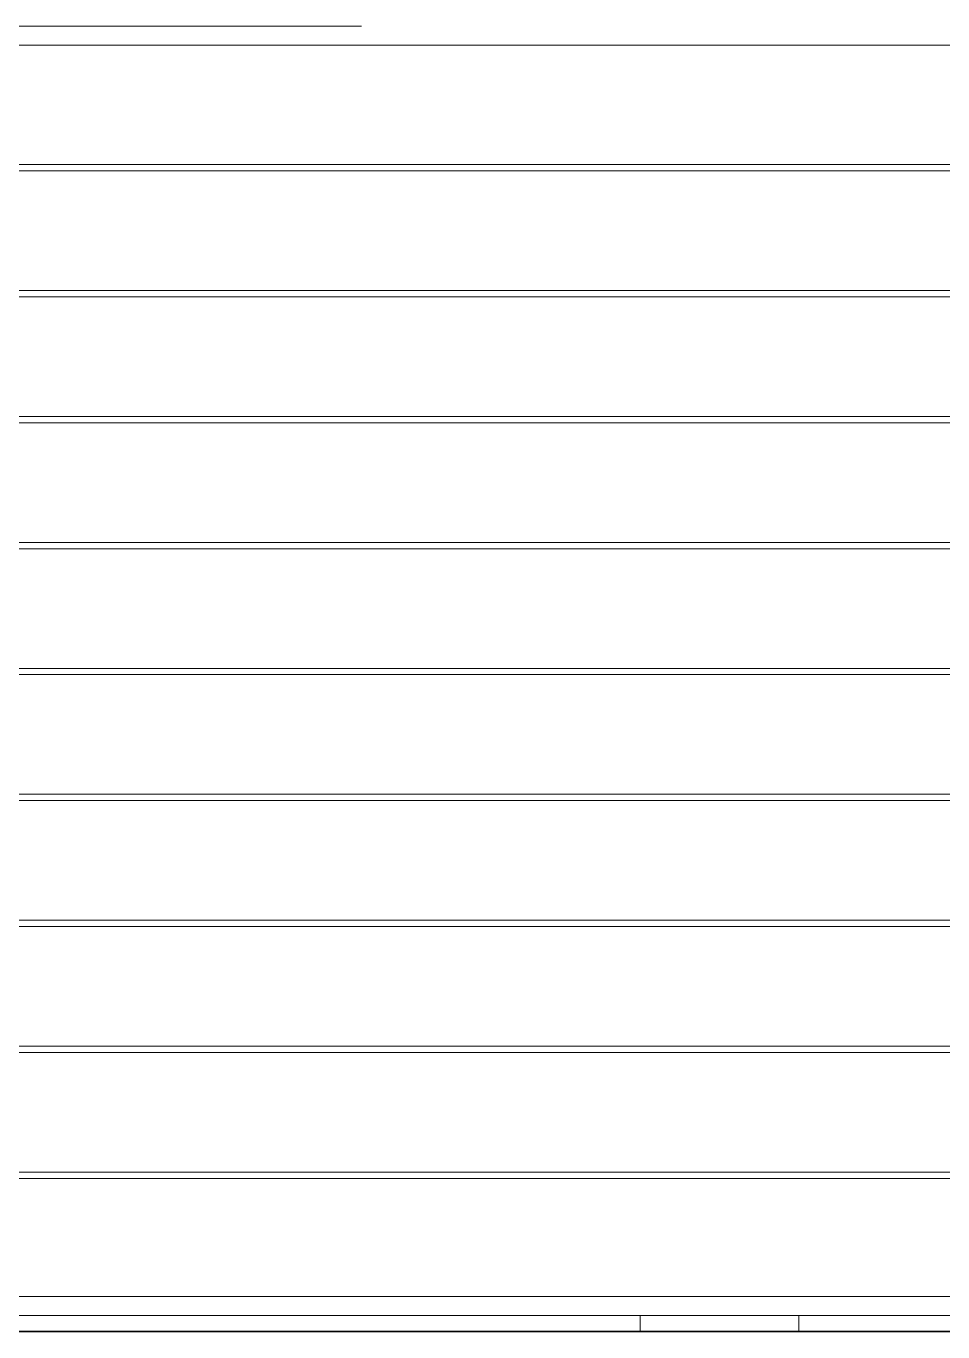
# Model space of a CAD drawing. Header units: millimetres. Extents: x -677815 to 476396, y -125373 to 39000.
# Drawn here: x 198979.8 to 199125.3, y -461.7 to -254.3 of the extents above; entities that cross this region are included whole.
import ezdxf

# ---------------------------------------------------------------- set-up
doc = ezdxf.new("R2010")
doc.units = ezdxf.units.MM
doc.layers.add('AM_BOR', color=4, linetype='Continuous', lineweight=25)
doc.layers.add('Xref building Toll$0$P-SANR-FIXT', color=6, linetype='Continuous', lineweight=9)

# ---------------------------------------------------------------- blocks, each defined once
blk = doc.blocks.new('Xref building Toll$0$FHR_1 - FHR 2-V343-MASTER GROUND FLOOR')
at = {"layer": 'Xref building Toll$0$P-SANR-FIXT'}
for p, q in [((125, 386.59), (-80.73, 386.59)), ((-79.45, 386.59), (26.23, 386.59)), ((1.07, 386.59), (26.23, 386.59)), ((1.07, 384.09), (1.07, 386.59)), ((26.23, 386.59), (70.48, 386.59)), ((26.23, 384.09), (26.23, 386.59)), ((-115, 384.09), (70.44, 384.09)), ((125, 384.09), (-80.73, 384.09)), ((-80.69, 384.09), (70.44, 384.09)), ((365, 381.09), (-115, 381.09)), ((125, 381.09), (-38.03, 381.09)), ((125, 179.31), (70.48, 179.31))]:
    blk.add_line(p, q, dxfattribs=at)
at = {"layer": 'Xref building Toll$0$P-SANR-FIXT', "flags": 128}
for points in [[(125, 386.69), (115.23, 386.69), (105.47, 386.69), (95.75, 386.69), (86.07, 386.69), (76.46, 386.69), (66.92, 386.69), (57.48, 386.69), (48.14, 386.69), (38.93, 386.69), (29.85, 386.69), (20.93, 386.69), (12.17, 386.69), (3.59, 386.69), (-4.79, 386.69), (-12.96, 386.69), (-20.92, 386.69), (-28.64, 386.69)], [(-23.02, 386.69), (-15.13, 386.69), (-7.01, 386.69), (1.31, 386.69), (9.84, 386.69), (18.55, 386.69), (27.43, 386.69), (36.46, 386.69), (45.64, 386.69), (54.95, 386.69), (64.36, 386.69), (73.88, 386.69), (83.47, 386.69), (93.13, 386.69), (102.85, 386.69), (112.59, 386.69), (122.36, 386.69), (125, 386.69)], [(-27.92, 381.09), (-20.4, 381.09), (-12.64, 381.09), (-4.67, 381.09), (3.51, 381.09), (11.88, 381.09), (20.44, 381.09), (29.16, 381.09), (38.03, 381.09), (47.05, 381.09), (56.19, 381.09), (65.44, 381.09), (74.78, 381.09), (84.21, 381.09), (93.7, 381.09), (103.24, 381.09), (112.81, 381.09), (122.41, 381.09), (125, 381.09)], [(127.21, 362.31), (119.03, 362.31), (110.86, 362.31), (102.71, 362.31), (94.6, 362.31), (86.54, 362.31), (78.54, 362.31), (70.61, 362.31), (62.77, 362.31), (55.03, 362.31), (47.4, 362.31), (39.9, 362.31), (32.53, 362.31), (25.31, 362.31), (18.25, 362.31), (11.36, 362.31), (4.65, 362.31), (-1.86, 362.31), (-8.18, 362.31), (-14.28, 362.31), (-20.15, 362.31), (-25.8, 362.31)], [(-23.23, 362.31), (-17.48, 362.31), (-11.5, 362.31), (-5.3, 362.31), (1.11, 362.31), (7.72, 362.31), (14.51, 362.31), (21.48, 362.31), (28.61, 362.31), (35.9, 362.31), (43.34, 362.31), (50.9, 362.31), (58.58, 362.31), (66.37, 362.31), (74.25, 362.31), (82.21, 362.31), (90.24, 362.31), (98.33, 362.31), (106.46, 362.31), (114.62, 362.31), (122.79, 362.31), (130.97, 362.31)], [(-23.23, 361.31), (-17.48, 361.31), (-11.5, 361.31), (-5.3, 361.31), (1.11, 361.31), (7.72, 361.31), (14.51, 361.31), (21.48, 361.31), (28.61, 361.31), (35.9, 361.31), (43.34, 361.31), (50.9, 361.31), (58.58, 361.31), (66.37, 361.31), (74.25, 361.31), (82.21, 361.31), (90.24, 361.31), (98.33, 361.31), (106.46, 361.31), (114.62, 361.31), (122.79, 361.31), (130.97, 361.31)], [(127.21, 361.31), (119.03, 361.31), (110.86, 361.31), (102.71, 361.31), (94.6, 361.31), (86.54, 361.31), (78.54, 361.31), (70.61, 361.31), (62.77, 361.31), (55.03, 361.31), (47.4, 361.31), (39.9, 361.31), (32.53, 361.31), (25.31, 361.31), (18.25, 361.31), (11.36, 361.31), (4.65, 361.31), (-1.86, 361.31), (-8.18, 361.31), (-14.28, 361.31), (-20.15, 361.31), (-25.8, 361.31)], [(127.21, 342.31), (119.03, 342.31), (110.86, 342.31), (102.71, 342.31), (94.6, 342.31), (86.54, 342.31), (78.54, 342.31), (70.61, 342.31), (62.77, 342.31), (55.03, 342.31), (47.4, 342.31), (39.9, 342.31), (32.53, 342.31), (25.31, 342.31), (18.25, 342.31), (11.36, 342.31), (4.65, 342.31), (-1.86, 342.31), (-8.18, 342.31), (-14.28, 342.31), (-20.15, 342.31), (-25.8, 342.31)], [(-23.23, 342.31), (-17.48, 342.31), (-11.5, 342.31), (-5.3, 342.31), (1.11, 342.31), (7.72, 342.31), (14.51, 342.31), (21.48, 342.31), (28.61, 342.31), (35.9, 342.31), (43.34, 342.31), (50.9, 342.31), (58.58, 342.31), (66.37, 342.31), (74.25, 342.31), (82.21, 342.31), (90.24, 342.31), (98.33, 342.31), (106.46, 342.31), (114.62, 342.31), (122.79, 342.31), (130.97, 342.31)], [(-23.23, 341.31), (-17.48, 341.31), (-11.5, 341.31), (-5.3, 341.31), (1.11, 341.31), (7.72, 341.31), (14.51, 341.31), (21.48, 341.31), (28.61, 341.31), (35.9, 341.31), (43.34, 341.31), (50.9, 341.31), (58.58, 341.31), (66.37, 341.31), (74.25, 341.31), (82.21, 341.31), (90.24, 341.31), (98.33, 341.31), (106.46, 341.31), (114.62, 341.31), (122.79, 341.31), (130.97, 341.31)], [(127.21, 341.31), (119.03, 341.31), (110.86, 341.31), (102.71, 341.31), (94.6, 341.31), (86.54, 341.31), (78.54, 341.31), (70.61, 341.31), (62.77, 341.31), (55.03, 341.31), (47.4, 341.31), (39.9, 341.31), (32.53, 341.31), (25.31, 341.31), (18.25, 341.31), (11.36, 341.31), (4.65, 341.31), (-1.86, 341.31), (-8.18, 341.31), (-14.28, 341.31), (-20.15, 341.31), (-25.8, 341.31)], [(127.21, 322.31), (119.03, 322.31), (110.86, 322.31), (102.71, 322.31), (94.6, 322.31), (86.54, 322.31), (78.54, 322.31), (70.61, 322.31), (62.77, 322.31), (55.03, 322.31), (47.4, 322.31), (39.9, 322.31), (32.53, 322.31), (25.31, 322.31), (18.25, 322.31), (11.36, 322.31), (4.65, 322.31), (-1.86, 322.31), (-8.18, 322.31), (-14.28, 322.31), (-20.15, 322.31), (-25.8, 322.31)], [(-23.23, 322.31), (-17.48, 322.31), (-11.5, 322.31), (-5.3, 322.31), (1.11, 322.31), (7.72, 322.31), (14.51, 322.31), (21.48, 322.31), (28.61, 322.31), (35.9, 322.31), (43.34, 322.31), (50.9, 322.31), (58.58, 322.31), (66.37, 322.31), (74.25, 322.31), (82.21, 322.31), (90.24, 322.31), (98.33, 322.31), (106.46, 322.31), (114.62, 322.31), (122.79, 322.31), (130.97, 322.31)], [(-23.23, 321.31), (-17.48, 321.31), (-11.5, 321.31), (-5.3, 321.31), (1.11, 321.31), (7.72, 321.31), (14.51, 321.31), (21.48, 321.31), (28.61, 321.31), (35.9, 321.31), (43.34, 321.31), (50.9, 321.31), (58.58, 321.31), (66.37, 321.31), (74.25, 321.31), (82.21, 321.31), (90.24, 321.31), (98.33, 321.31), (106.46, 321.31), (114.62, 321.31), (122.79, 321.31), (130.97, 321.31)], [(127.21, 321.31), (119.03, 321.31), (110.86, 321.31), (102.71, 321.31), (94.6, 321.31), (86.54, 321.31), (78.54, 321.31), (70.61, 321.31), (62.77, 321.31), (55.03, 321.31), (47.4, 321.31), (39.9, 321.31), (32.53, 321.31), (25.31, 321.31), (18.25, 321.31), (11.36, 321.31), (4.65, 321.31), (-1.86, 321.31), (-8.18, 321.31), (-14.28, 321.31), (-20.15, 321.31), (-25.8, 321.31)], [(127.21, 302.31), (119.03, 302.31), (110.86, 302.31), (102.71, 302.31), (94.6, 302.31), (86.54, 302.31), (78.54, 302.31), (70.61, 302.31), (62.77, 302.31), (55.03, 302.31), (47.4, 302.31), (39.9, 302.31), (32.53, 302.31), (25.31, 302.31), (18.25, 302.31), (11.36, 302.31), (4.65, 302.31), (-1.86, 302.31), (-8.18, 302.31), (-14.28, 302.31), (-20.15, 302.31), (-25.8, 302.31)], [(-23.23, 302.31), (-17.48, 302.31), (-11.5, 302.31), (-5.3, 302.31), (1.11, 302.31), (7.72, 302.31), (14.51, 302.31), (21.48, 302.31), (28.61, 302.31), (35.9, 302.31), (43.34, 302.31), (50.9, 302.31), (58.58, 302.31), (66.37, 302.31), (74.25, 302.31), (82.21, 302.31), (90.24, 302.31), (98.33, 302.31), (106.46, 302.31), (114.62, 302.31), (122.79, 302.31), (130.97, 302.31)], [(-23.23, 301.31), (-17.48, 301.31), (-11.5, 301.31), (-5.3, 301.31), (1.11, 301.31), (7.72, 301.31), (14.51, 301.31), (21.48, 301.31), (28.61, 301.31), (35.9, 301.31), (43.34, 301.31), (50.9, 301.31), (58.58, 301.31), (66.37, 301.31), (74.25, 301.31), (82.21, 301.31), (90.24, 301.31), (98.33, 301.31), (106.46, 301.31), (114.62, 301.31), (122.79, 301.31), (130.97, 301.31)], [(127.21, 301.31), (119.03, 301.31), (110.86, 301.31), (102.71, 301.31), (94.6, 301.31), (86.54, 301.31), (78.54, 301.31), (70.61, 301.31), (62.77, 301.31), (55.03, 301.31), (47.4, 301.31), (39.9, 301.31), (32.53, 301.31), (25.31, 301.31), (18.25, 301.31), (11.36, 301.31), (4.65, 301.31), (-1.86, 301.31), (-8.18, 301.31), (-14.28, 301.31), (-20.15, 301.31), (-25.8, 301.31)], [(127.21, 282.31), (119.03, 282.31), (110.86, 282.31), (102.71, 282.31), (94.6, 282.31), (86.54, 282.31), (78.54, 282.31), (70.61, 282.31), (62.77, 282.31), (55.03, 282.31), (47.4, 282.31), (39.9, 282.31), (32.53, 282.31), (25.31, 282.31), (18.25, 282.31), (11.36, 282.31), (4.65, 282.31), (-1.86, 282.31), (-8.18, 282.31), (-14.28, 282.31), (-20.15, 282.31), (-25.8, 282.31)], [(-23.23, 282.31), (-17.48, 282.31), (-11.5, 282.31), (-5.3, 282.31), (1.11, 282.31), (7.72, 282.31), (14.51, 282.31), (21.48, 282.31), (28.61, 282.31), (35.9, 282.31), (43.34, 282.31), (50.9, 282.31), (58.58, 282.31), (66.37, 282.31), (74.25, 282.31), (82.21, 282.31), (90.24, 282.31), (98.33, 282.31), (106.46, 282.31), (114.62, 282.31), (122.79, 282.31), (130.97, 282.31)], [(-23.23, 281.31), (-17.48, 281.31), (-11.5, 281.31), (-5.3, 281.31), (1.11, 281.31), (7.72, 281.31), (14.51, 281.31), (21.48, 281.31), (28.61, 281.31), (35.9, 281.31), (43.34, 281.31), (50.9, 281.31), (58.58, 281.31), (66.37, 281.31), (74.25, 281.31), (82.21, 281.31), (90.24, 281.31), (98.33, 281.31), (106.46, 281.31), (114.62, 281.31), (122.79, 281.31), (130.97, 281.31)], [(127.21, 281.31), (119.03, 281.31), (110.86, 281.31), (102.71, 281.31), (94.6, 281.31), (86.54, 281.31), (78.54, 281.31), (70.61, 281.31), (62.77, 281.31), (55.03, 281.31), (47.4, 281.31), (39.9, 281.31), (32.53, 281.31), (25.31, 281.31), (18.25, 281.31), (11.36, 281.31), (4.65, 281.31), (-1.86, 281.31), (-8.18, 281.31), (-14.28, 281.31), (-20.15, 281.31), (-25.8, 281.31)], [(127.21, 262.31), (119.03, 262.31), (110.86, 262.31), (102.71, 262.31), (94.6, 262.31), (86.54, 262.31), (78.54, 262.31), (70.61, 262.31), (62.77, 262.31), (55.03, 262.31), (47.4, 262.31), (39.9, 262.31), (32.53, 262.31), (25.31, 262.31), (18.25, 262.31), (11.36, 262.31), (4.65, 262.31), (-1.86, 262.31), (-8.18, 262.31), (-14.28, 262.31), (-20.15, 262.31), (-25.8, 262.31)], [(-23.23, 262.31), (-17.48, 262.31), (-11.5, 262.31), (-5.3, 262.31), (1.11, 262.31), (7.72, 262.31), (14.51, 262.31), (21.48, 262.31), (28.61, 262.31), (35.9, 262.31), (43.34, 262.31), (50.9, 262.31), (58.58, 262.31), (66.37, 262.31), (74.25, 262.31), (82.21, 262.31), (90.24, 262.31), (98.33, 262.31), (106.46, 262.31), (114.62, 262.31), (122.79, 262.31), (130.97, 262.31)], [(-23.23, 261.31), (-17.48, 261.31), (-11.5, 261.31), (-5.3, 261.31), (1.11, 261.31), (7.72, 261.31), (14.51, 261.31), (21.48, 261.31), (28.61, 261.31), (35.9, 261.31), (43.34, 261.31), (50.9, 261.31), (58.58, 261.31), (66.37, 261.31), (74.25, 261.31), (82.21, 261.31), (90.24, 261.31), (98.33, 261.31), (106.46, 261.31), (114.62, 261.31), (122.79, 261.31), (130.97, 261.31)], [(127.21, 261.31), (119.03, 261.31), (110.86, 261.31), (102.71, 261.31), (94.6, 261.31), (86.54, 261.31), (78.54, 261.31), (70.61, 261.31), (62.77, 261.31), (55.03, 261.31), (47.4, 261.31), (39.9, 261.31), (32.53, 261.31), (25.31, 261.31), (18.25, 261.31), (11.36, 261.31), (4.65, 261.31), (-1.86, 261.31), (-8.18, 261.31), (-14.28, 261.31), (-20.15, 261.31), (-25.8, 261.31)], [(127.21, 242.31), (119.03, 242.31), (110.86, 242.31), (102.71, 242.31), (94.6, 242.31), (86.54, 242.31), (78.54, 242.31), (70.61, 242.31), (62.77, 242.31), (55.03, 242.31), (47.4, 242.31), (39.9, 242.31), (32.53, 242.31), (25.31, 242.31), (18.25, 242.31), (11.36, 242.31), (4.65, 242.31), (-1.86, 242.31), (-8.18, 242.31), (-14.28, 242.31), (-20.15, 242.31), (-25.8, 242.31)], [(-23.23, 242.31), (-17.48, 242.31), (-11.5, 242.31), (-5.3, 242.31), (1.11, 242.31), (7.72, 242.31), (14.51, 242.31), (21.48, 242.31), (28.61, 242.31), (35.9, 242.31), (43.34, 242.31), (50.9, 242.31), (58.58, 242.31), (66.37, 242.31), (74.25, 242.31), (82.21, 242.31), (90.24, 242.31), (98.33, 242.31), (106.46, 242.31), (114.62, 242.31), (122.79, 242.31), (130.97, 242.31)], [(-23.23, 241.31), (-17.48, 241.31), (-11.5, 241.31), (-5.3, 241.31), (1.11, 241.31), (7.72, 241.31), (14.51, 241.31), (21.48, 241.31), (28.61, 241.31), (35.9, 241.31), (43.34, 241.31), (50.9, 241.31), (58.58, 241.31), (66.37, 241.31), (74.25, 241.31), (82.21, 241.31), (90.24, 241.31), (98.33, 241.31), (106.46, 241.31), (114.62, 241.31), (122.79, 241.31), (130.97, 241.31)], [(127.21, 241.31), (119.03, 241.31), (110.86, 241.31), (102.71, 241.31), (94.6, 241.31), (86.54, 241.31), (78.54, 241.31), (70.61, 241.31), (62.77, 241.31), (55.03, 241.31), (47.4, 241.31), (39.9, 241.31), (32.53, 241.31), (25.31, 241.31), (18.25, 241.31), (11.36, 241.31), (4.65, 241.31), (-1.86, 241.31), (-8.18, 241.31), (-14.28, 241.31), (-20.15, 241.31), (-25.8, 241.31)], [(127.21, 222.31), (119.03, 222.31), (110.86, 222.31), (102.71, 222.31), (94.6, 222.31), (86.54, 222.31), (78.54, 222.31), (70.61, 222.31), (62.77, 222.31), (55.03, 222.31), (47.4, 222.31), (39.9, 222.31), (32.53, 222.31), (25.31, 222.31), (18.25, 222.31), (11.36, 222.31), (4.65, 222.31), (-1.86, 222.31), (-8.18, 222.31), (-14.28, 222.31), (-20.15, 222.31), (-25.8, 222.31)], [(-23.23, 222.31), (-17.48, 222.31), (-11.5, 222.31), (-5.3, 222.31), (1.11, 222.31), (7.72, 222.31), (14.51, 222.31), (21.48, 222.31), (28.61, 222.31), (35.9, 222.31), (43.34, 222.31), (50.9, 222.31), (58.58, 222.31), (66.37, 222.31), (74.25, 222.31), (82.21, 222.31), (90.24, 222.31), (98.33, 222.31), (106.46, 222.31), (114.62, 222.31), (122.79, 222.31), (130.97, 222.31)], [(-23.23, 221.31), (-17.48, 221.31), (-11.5, 221.31), (-5.3, 221.31), (1.11, 221.31), (7.72, 221.31), (14.51, 221.31), (21.48, 221.31), (28.61, 221.31), (35.9, 221.31), (43.34, 221.31), (50.9, 221.31), (58.58, 221.31), (66.37, 221.31), (74.25, 221.31), (82.21, 221.31), (90.24, 221.31), (98.33, 221.31), (106.46, 221.31), (114.62, 221.31), (122.79, 221.31), (130.97, 221.31)], [(127.21, 221.31), (119.03, 221.31), (110.86, 221.31), (102.71, 221.31), (94.6, 221.31), (86.54, 221.31), (78.54, 221.31), (70.61, 221.31), (62.77, 221.31), (55.03, 221.31), (47.4, 221.31), (39.9, 221.31), (32.53, 221.31), (25.31, 221.31), (18.25, 221.31), (11.36, 221.31), (4.65, 221.31), (-1.86, 221.31), (-8.18, 221.31), (-14.28, 221.31), (-20.15, 221.31), (-25.8, 221.31)], [(127.21, 202.31), (119.03, 202.31), (110.86, 202.31), (102.71, 202.31), (94.6, 202.31), (86.54, 202.31), (78.54, 202.31), (70.61, 202.31), (62.77, 202.31), (55.03, 202.31), (47.4, 202.31), (39.9, 202.31), (32.53, 202.31), (25.31, 202.31), (18.25, 202.31), (11.36, 202.31), (4.65, 202.31), (-1.86, 202.31), (-8.18, 202.31), (-14.28, 202.31), (-20.15, 202.31), (-25.8, 202.31)], [(-23.23, 202.31), (-17.48, 202.31), (-11.5, 202.31), (-5.3, 202.31), (1.11, 202.31), (7.72, 202.31), (14.51, 202.31), (21.48, 202.31), (28.61, 202.31), (35.9, 202.31), (43.34, 202.31), (50.9, 202.31), (58.58, 202.31), (66.37, 202.31), (74.25, 202.31), (82.21, 202.31), (90.24, 202.31), (98.33, 202.31), (106.46, 202.31), (114.62, 202.31), (122.79, 202.31), (130.97, 202.31)], [(-23.23, 201.31), (-17.48, 201.31), (-11.5, 201.31), (-5.3, 201.31), (1.11, 201.31), (7.72, 201.31), (14.51, 201.31), (21.48, 201.31), (28.61, 201.31), (35.9, 201.31), (43.34, 201.31), (50.9, 201.31), (58.58, 201.31), (66.37, 201.31), (74.25, 201.31), (82.21, 201.31), (90.24, 201.31), (98.33, 201.31), (106.46, 201.31), (114.62, 201.31), (122.79, 201.31), (130.97, 201.31)], [(127.21, 201.31), (119.03, 201.31), (110.86, 201.31), (102.71, 201.31), (94.6, 201.31), (86.54, 201.31), (78.54, 201.31), (70.61, 201.31), (62.77, 201.31), (55.03, 201.31), (47.4, 201.31), (39.9, 201.31), (32.53, 201.31), (25.31, 201.31), (18.25, 201.31), (11.36, 201.31), (4.65, 201.31), (-1.86, 201.31), (-8.18, 201.31), (-14.28, 201.31), (-20.15, 201.31), (-25.8, 201.31)], [(125, 182.31), (115.4, 182.31), (105.82, 182.31), (96.27, 182.31), (86.76, 182.31), (77.32, 182.31), (67.95, 182.31), (58.67, 182.31), (49.5, 182.31), (40.45, 182.31), (31.54, 182.31), (22.77, 182.31), (14.17, 182.31), (5.75, 182.31), (-2.48, 182.31), (-10.51, 182.31), (-18.33, 182.31), (-25.91, 182.31)], [(127.21, 182.31), (119.03, 182.31), (110.86, 182.31), (102.71, 182.31), (94.6, 182.31), (86.54, 182.31), (78.54, 182.31), (70.61, 182.31), (62.77, 182.31), (55.03, 182.31), (47.4, 182.31), (39.9, 182.31), (32.53, 182.31), (25.31, 182.31), (18.25, 182.31), (11.36, 182.31), (4.65, 182.31), (-1.86, 182.31), (-8.18, 182.31), (-14.28, 182.31), (-20.15, 182.31), (-25.8, 182.31)], [(-23.23, 182.31), (-17.48, 182.31), (-11.5, 182.31), (-5.3, 182.31), (1.11, 182.31), (7.72, 182.31), (14.51, 182.31), (21.48, 182.31), (28.61, 182.31), (35.9, 182.31), (43.34, 182.31), (50.9, 182.31), (58.58, 182.31), (66.37, 182.31), (74.25, 182.31), (82.21, 182.31), (90.24, 182.31), (98.33, 182.31), (106.46, 182.31), (114.62, 182.31), (122.79, 182.31), (130.97, 182.31)], [(-20.4, 182.31), (-12.64, 182.31), (-4.67, 182.31), (3.51, 182.31), (11.88, 182.31), (20.44, 182.31), (29.16, 182.31), (38.03, 182.31), (47.05, 182.31), (56.19, 182.31), (65.44, 182.31), (74.78, 182.31), (84.21, 182.31), (93.7, 182.31), (103.24, 182.31), (112.81, 182.31), (122.41, 182.31)]]:
    blk.add_lwpolyline(points, dxfattribs=at)
blk = doc.blocks.new('Xref building Toll$0$building block 28092016')
at = {"layer": 'Xref building Toll$0$P-SANR-FIXT', "rotation": 180}
blk.add_blockref('Xref building Toll$0$FHR_1 - FHR 2-V343-MASTER GROUND FLOOR', (921653.14, -671574.46), dxfattribs=at)
blk = doc.blocks.new('Xref building Toll')
blk.add_blockref('Xref building Toll$0$building block 28092016', (-722549.64, 671499.46))

msp = doc.modelspace()

# ---------------------------------------------------------------- block references
at = {"layer": 'AM_BOR'}
msp.add_blockref('Xref building Toll', (0, 0), dxfattribs=at)

doc.saveas('drawing.dxf')
